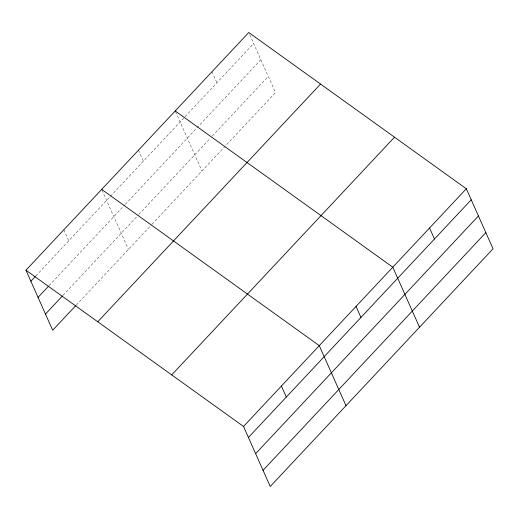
<?xml version="1.0" encoding="UTF-8"?>
<svg xmlns="http://www.w3.org/2000/svg" width="519" height="519" viewBox="0 0 519 519"><rect width="100%" height="100%" fill="white"/><g stroke="black" fill="none" stroke-linecap="round" stroke-linejoin="round"><path stroke-width="0.39" stroke-dasharray="2.6 1.95" d="M35.798 275.959L184.524 117.288M185.075 116.704L253.661 43.531M49.039 285.69L124.787 204.875M125.332 204.291L260.862 59.704M63.039 295.324L138.242 215.1M138.787 214.516L210.117 138.417M212.316 136.075L268.284 76.371M76.28 305.055L151.477 224.837M152.028 224.247L275.485 92.538L249.081 33.248M211.992 71.732L216.903 82.755M175.558 111.689L201.956 170.978M138.469 150.173L143.374 161.195M102.029 190.129L128.433 249.418M63.824 229.8L68.735 240.822"/><path stroke-width="0.78" d="M25.95 270.211L248.757 32.509L466.322 188.76L493.05 248.789L270.243 486.491L243.515 426.462L25.95 270.211L52.679 330.24L75.735 305.639M30.855 281.233L35.247 276.543M38.056 297.406L48.488 286.274M45.477 314.066L62.494 295.914M97.747 321.774L320.554 84.072M171.718 374.9L394.524 137.198M243.515 426.462L466.322 188.76M248.426 437.478L471.233 199.783M255.627 453.651L478.434 215.956M263.042 470.318L485.849 232.616M175.227 110.949L392.799 267.201L419.521 327.23M101.705 189.39L319.269 345.641L345.998 405.67M429.563 227.984L434.468 239M356.034 306.424L360.939 317.44M281.395 386.052L286.3 397.074"/></g></svg>
